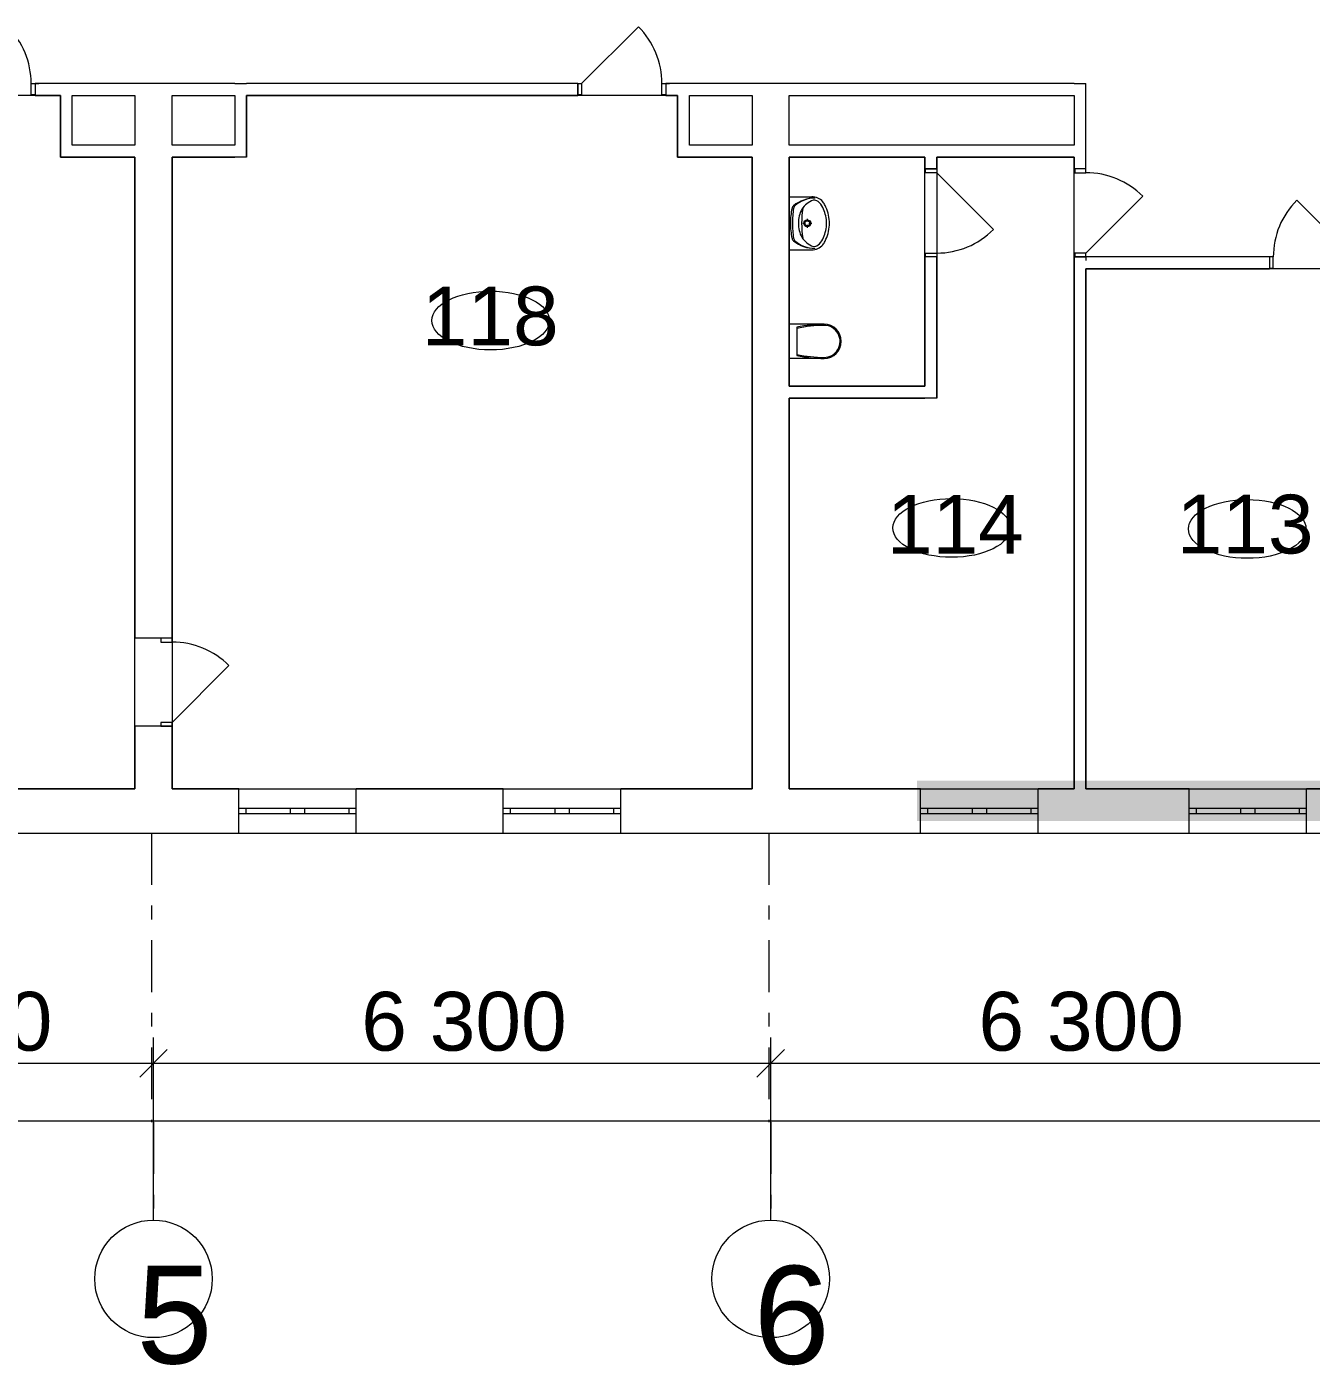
# Model space of a CAD drawing. Header units: millimetres. Extents: x 69565 to 169164, y 19942 to 91237.
# Drawn here: x 93493 to 106604, y 19942 to 33604 of the extents above; entities that cross this region are included whole.
import ezdxf

# ---------------------------------------------------------------- set-up
doc = ezdxf.new("R2010")
doc.units = ezdxf.units.MM
doc.header["$MEASUREMENT"] = 0
doc.linetypes.add('Штрих-Штриховая', pattern=[1093.611073, 529.166651, -211.666656, 141.111112, -211.666656])
doc.layers.add('AI_WINDOWS', color=5, linetype='Continuous')
doc.layers.add('Новый_Новый_0', color=7, linetype='Continuous')
for name, color, linetype, lineweight in [('Новый_Новый_0_Ном._пера__255_Ном._пера__255', 255, 'Continuous', 18), ('Новый_Новый_0_Ном._пера__7', 7, 'Continuous', 18), ('Новый_Новый_0_Ном._пера__7_Ном._пера__7', 7, 'Continuous', 18)]:
    doc.layers.add(name, color=color, linetype=linetype, lineweight=lineweight)
doc.styles.add('СГЕНЕРИР_СТИЛЬ_1', font='Arial.ttf')
doc.dimstyles.new('СГЕНЕРИР_СТИЛЬ__1', dxfattribs={"dimtxt": 600, "dimasz": 267.501, "dimexe": 1.25, "dimexo": 0.625, "dimgap": 0, "dimtad": 1, "dimdec": 0, "dimtxsty": 'СГЕНЕРИР_СТИЛЬ_1', "dimblk": 'ARROWHEAD_6', "dimblk1": 'ARROWHEAD_6', "dimblk2": 'ARROWHEAD_6', "dimcen": 2.5, "dimclrd": 7, "dimclre": 7, "dimclrt": 7, "dimazin": 3, "dimtfac": 1, "dimtmove": 0, "dimatfit": 3})

# ---------------------------------------------------------------- blocks, each defined once
blk = doc.blocks.new('*D5')
at = {"layer": 'Новый_Новый_0_Ном._пера__7', "color": 7, "linetype": 'Continuous', "lineweight": 18}
for p, q in [((90586, 21423), (90586, 23288)), ((94786, 21423), (94786, 23288)), ((90727, 23165), (90446, 22883)), ((94927, 23165), (94646, 22883)), ((90586, 23024), (94786, 23024))]:
    blk.add_line(p, q, dxfattribs=at)
at = {"layer": 'Новый_Новый_0_Ном._пера__7', "color": 7, "lineweight": 18, "insert": (91657, 23144), "char_height": 600, "attachment_point": 7, "style": 'СГЕНЕРИР_СТИЛЬ_1'}
blk.add_mtext('\\A1;{\\pql;\\fArial|b0|i0|c0|p0;\\W1.000000;4\xa0200}', dxfattribs=at)
blk = doc.blocks.new('ARROWHEAD_6')
at = {"color": 0, "linetype": 'Continuous', "lineweight": 0}
for p, q in [((0, 0), (-1, 0)), ((-0.5, -0.5), (0.5, 0.5))]:
    blk.add_line(p, q, dxfattribs=at)
blk = doc.blocks.new('*D6')
at = {"layer": 'Новый_Новый_0_Ном._пера__7', "color": 7, "linetype": 'Continuous', "lineweight": 18}
for p, q in [((94786, 21423), (94786, 23288)), ((101086, 21423), (101086, 23288)), ((94927, 23165), (94646, 22883)), ((101227, 23165), (100946, 22883)), ((94786, 23024), (101086, 23024))]:
    blk.add_line(p, q, dxfattribs=at)
at = {"layer": 'Новый_Новый_0_Ном._пера__7', "color": 7, "lineweight": 18, "insert": (96907, 23144), "char_height": 600, "attachment_point": 7, "style": 'СГЕНЕРИР_СТИЛЬ_1'}
blk.add_mtext('\\A1;{\\pql;\\fArial|b0|i0|c0|p0;\\W1.000000;6\xa0300}', dxfattribs=at)
blk = doc.blocks.new('*D7')
at = {"layer": 'Новый_Новый_0_Ном._пера__7', "color": 7, "linetype": 'Continuous', "lineweight": 18}
for p, q in [((101086, 21423), (101086, 23288)), ((107386, 21423), (107386, 23288)), ((101227, 23165), (100946, 22883)), ((107527, 23165), (107246, 22883)), ((101086, 23024), (107386, 23024))]:
    blk.add_line(p, q, dxfattribs=at)
at = {"layer": 'Новый_Новый_0_Ном._пера__7', "color": 7, "lineweight": 18, "insert": (103207, 23144), "char_height": 600, "attachment_point": 7, "style": 'СГЕНЕРИР_СТИЛЬ_1'}
blk.add_mtext('\\A1;{\\pql;\\fArial|b0|i0|c0|p0;\\W1.000000;6\xa0300}', dxfattribs=at)
blk = doc.blocks.new('*D21')
at = {"layer": 'Новый_Новый_0_Ном._пера__7', "color": 7, "linetype": 'Continuous', "lineweight": 18}
for p, q in [((76786, 21423), (76786, 22701)), ((157786, 21423), (157786, 22701)), ((76927, 22578), (76646, 22297)), ((157646, 22297), (157927, 22578)), ((76575, 22437), (76786, 22437)), ((76786, 22437), (157786, 22437)), ((157786, 22437), (157998, 22437))]:
    blk.add_line(p, q, dxfattribs=at)
at = {"layer": 'Новый_Новый_0_Ном._пера__7', "color": 7, "lineweight": 18, "insert": (116028, 22557), "char_height": 600, "attachment_point": 7, "style": 'СГЕНЕРИР_СТИЛЬ_1'}
blk.add_mtext('\\A1;{\\pql;\\fArial|b0|i0|c0|p0;\\W1.000000;81\xa0000}', dxfattribs=at)

msp = doc.modelspace()

# ---------------------------------------------------------------- hatches: boundary and pattern name
at = {"layer": 'AI_WINDOWS'}
h = msp.add_hatch(color=5, dxfattribs=at)
h.dxf.hatch_style = 1
h.paths.add_polyline_path([(102579.5, 25907.5), (106742.5, 25907.5), (106742.5, 25498.3), (102579.5, 25498.3)])

# ---------------------------------------------------------------- linework, layer by layer
at = {"layer": 'Новый_Новый_0_Ном._пера__255_Ном._пера__255', "color": 255, "linetype": 'Continuous', "lineweight": 18, "flags": 128}
for points in [[(90776.3, 29533.9), (90776.3, 25823.8), (94596.3, 25823.8), (94596.3, 32273.8), (93836.3, 32273.8), (93836.3, 32903.8), (92557.5, 32903.8), (92557.5, 31315.1)], [(94976.3, 32273.8), (94976.3, 25823.8), (100896.3, 25823.8), (100896.3, 32273.8), (100136.3, 32273.8), (100136.3, 32903.8), (95736.3, 32903.8), (95736.3, 32273.8)], [(101276.3, 29814.1), (101276.3, 25823.8), (104184, 25823.8), (104184, 32273.8), (102781.1, 32273.8), (102781.1, 29814.1)], [(101276.3, 32273.8), (101276.3, 29934.1), (102661.1, 29934.1), (102661.1, 32273.8)], [(104304, 31133.8), (104304, 25823.8), (107196.3, 25823.8), (107196.3, 28843.8), (107196.3, 31133.8)]]:
    msp.add_lwpolyline(points, close=True, dxfattribs=at)
at = {"layer": 'Новый_Новый_0_Ном._пера__7_Ном._пера__7', "color": 7, "linetype": 'Continuous', "lineweight": 18}
for p, q in [((99156.3, 33023.8), (99736.1, 33603.7)), ((93537.5, 32908.8), (93537.5, 33023.8)), ((93537.5, 33023.8), (93577.5, 33023.8)), ((93577.5, 33023.8), (93614.5, 33023.8)), ((93577.5, 33023.8), (93577.5, 32908.8)), ((93577.5, 33023.8), (93577.5, 32908.8)), ((93577.5, 33023.8), (93577.5, 32908.8)), ((93577.5, 33023.8), (93577.5, 32908.8)), ((93577.5, 33023.8), (93614.5, 33023.8)), ((93577.5, 33023.8), (93614.5, 33023.8)), ((99116.3, 33023.8), (99079.3, 33023.8)), ((99116.3, 33023.8), (99079.3, 33023.8)), ((99116.3, 33023.8), (99079.3, 33023.8)), ((99116.3, 33023.8), (99116.3, 32908.8)), ((99116.3, 33023.8), (99156.3, 33023.8)), ((99116.3, 32908.8), (99116.3, 33023.8)), ((99116.3, 33023.8), (99116.3, 32908.8)), ((99116.3, 33023.8), (99116.3, 32908.8)), ((99156.3, 33023.8), (99156.3, 32908.8)), ((99976.3, 32908.8), (99976.3, 33023.8)), ((99976.3, 33023.8), (100016.3, 33023.8)), ((100016.3, 33023.8), (100053.3, 33023.8)), ((100016.3, 33023.8), (100016.3, 32908.8)), ((100016.3, 33023.8), (100016.3, 32908.8)), ((100016.3, 33023.8), (100016.3, 32908.8)), ((100016.3, 33023.8), (100016.3, 32908.8)), ((100016.3, 33023.8), (100053.3, 33023.8)), ((100016.3, 33023.8), (100053.3, 33023.8)), ((93577.5, 32908.8), (93537.5, 32908.8)), ((93577.5, 32908.8), (93577.5, 32903.8)), ((93577.5, 32908.8), (93577.5, 32903.8)), ((93577.5, 32908.8), (93577.5, 32903.8)), ((93577.5, 32903.8), (93614.5, 32903.8)), ((93577.5, 32903.8), (93614.5, 32903.8)), ((93577.5, 32903.8), (93614.5, 32903.8)), ((99116.3, 32903.8), (99079.3, 32903.8)), ((99116.3, 32903.8), (99079.3, 32903.8)), ((99116.3, 32903.8), (99079.3, 32903.8)), ((99116.3, 32908.8), (99116.3, 32903.8)), ((99156.3, 32908.8), (99116.3, 32908.8)), ((99116.3, 32908.8), (99116.3, 32903.8)), ((99116.3, 32908.8), (99116.3, 32903.8)), ((100016.3, 32908.8), (99976.3, 32908.8)), ((100016.3, 32908.8), (100016.3, 32903.8)), ((100016.3, 32908.8), (100016.3, 32903.8)), ((100016.3, 32908.8), (100016.3, 32903.8)), ((100016.3, 32903.8), (100053.3, 32903.8)), ((100016.3, 32903.8), (100053.3, 32903.8)), ((100016.3, 32903.8), (100053.3, 32903.8)), ((102661.1, 32153.8), (102661.1, 32190.8)), ((102661.1, 32153.8), (102661.1, 32190.8)), ((102661.1, 32153.8), (102661.1, 32190.8)), ((102666.1, 32153.8), (102661.1, 32153.8)), ((102666.1, 32153.8), (102661.1, 32153.8)), ((102666.1, 32153.8), (102661.1, 32153.8)), ((102781.1, 32153.8), (102666.1, 32153.8)), ((102666.1, 32113.8), (102666.1, 32153.8)), ((102666.1, 32153.8), (102781.1, 32153.8)), ((102781.1, 32153.8), (102666.1, 32153.8)), ((102781.1, 32153.8), (102666.1, 32153.8)), ((102781.1, 32113.8), (102666.1, 32113.8)), ((102781.1, 32153.8), (102781.1, 32190.8)), ((102781.1, 32153.8), (102781.1, 32190.8)), ((102781.1, 32153.8), (102781.1, 32190.8)), ((102781.1, 32153.8), (102781.1, 32113.8)), ((102781.1, 32113.8), (103360.9, 31534)), ((104184, 32153.8), (104184, 32190.8)), ((104184, 32153.8), (104184, 32190.8)), ((104184, 32153.8), (104184, 32190.8)), ((104189, 32153.8), (104184, 32153.8)), ((104189, 32153.8), (104184, 32153.8)), ((104189, 32153.8), (104184, 32153.8)), ((104304, 32153.8), (104189, 32153.8)), ((104189, 32153.8), (104189, 32113.8)), ((104304, 32153.8), (104189, 32153.8)), ((104304, 32153.8), (104189, 32153.8)), ((104304, 32153.8), (104189, 32153.8)), ((104189, 32113.8), (104304, 32113.8)), ((104304, 32153.8), (104304, 32190.8)), ((104304, 32153.8), (104304, 32190.8)), ((104304, 32153.8), (104304, 32190.8)), ((104304, 32113.8), (104304, 32153.8)), ((101276.3, 31327.9), (101276.3, 31867.9)), ((101276.3, 31867.9), (101504.8, 31867.9)), ((104304, 31293.8), (104883.9, 31873.7)), ((107036.3, 31253.8), (106456.5, 31833.7)), ((101276.3, 31682.9), (101276.3, 31512.8)), ((101414.2, 31597.8), (101443, 31597.8)), ((101459.6, 31643.2), (101459.6, 31614.4)), ((101459.6, 31581.1), (101459.6, 31552.3)), ((101476.3, 31597.8), (101505.1, 31597.8)), ((101276.3, 31327.9), (101504.8, 31327.9)), ((102666.1, 31253.8), (102666.1, 31293.8)), ((102666.1, 31293.8), (102781.1, 31293.8)), ((102781.1, 31293.8), (102781.1, 31253.8)), ((104304, 31293.8), (104189, 31293.8)), ((104189, 31293.8), (104189, 31253.8)), ((104304, 31253.8), (104304, 31293.8)), ((102661.1, 31253.8), (102661.1, 31216.8)), ((102666.1, 31253.8), (102661.1, 31253.8)), ((102666.1, 31253.8), (102661.1, 31253.8)), ((102666.1, 31253.8), (102661.1, 31253.8)), ((102661.1, 31253.8), (102661.1, 31216.8)), ((102661.1, 31253.8), (102661.1, 31216.8)), ((102781.1, 31253.8), (102666.1, 31253.8)), ((102781.1, 31253.8), (102666.1, 31253.8)), ((102781.1, 31253.8), (102666.1, 31253.8)), ((102781.1, 31253.8), (102666.1, 31253.8)), ((102781.1, 31253.8), (102781.1, 31216.8)), ((102781.1, 31253.8), (102781.1, 31216.8)), ((102781.1, 31253.8), (102781.1, 31216.8)), ((104184, 31253.8), (104184, 31216.8)), ((104189, 31253.8), (104184, 31253.8)), ((104189, 31253.8), (104184, 31253.8)), ((104189, 31253.8), (104184, 31253.8)), ((104184, 31253.8), (104184, 31216.8)), ((104184, 31253.8), (104184, 31216.8)), ((104304, 31253.8), (104189, 31253.8)), ((104189, 31253.8), (104304, 31253.8)), ((104304, 31253.8), (104189, 31253.8)), ((104304, 31253.8), (104189, 31253.8)), ((104304, 31253.8), (104304, 31216.8)), ((104304, 31253.8), (104304, 31216.8)), ((104304, 31253.8), (104304, 31216.8)), ((106176.3, 31253.8), (106139.3, 31253.8)), ((106176.3, 31253.8), (106139.3, 31253.8)), ((106176.3, 31253.8), (106139.3, 31253.8)), ((106176.3, 31253.8), (106176.3, 31138.8)), ((106216.3, 31253.8), (106176.3, 31253.8)), ((106176.3, 31253.8), (106176.3, 31138.8)), ((106176.3, 31253.8), (106176.3, 31138.8)), ((106176.3, 31253.8), (106176.3, 31138.8)), ((106216.3, 31138.8), (106216.3, 31253.8)), ((106176.3, 31133.8), (106139.3, 31133.8)), ((106176.3, 31133.8), (106139.3, 31133.8)), ((106176.3, 31133.8), (106139.3, 31133.8)), ((106176.3, 31138.8), (106176.3, 31133.8)), ((106176.3, 31138.8), (106216.3, 31138.8)), ((106176.3, 31138.8), (106176.3, 31133.8)), ((106176.3, 31138.8), (106176.3, 31133.8)), ((101276.3, 30217.1), (101276.3, 30567.1)), ((101632.4, 30567.1), (101276.3, 30567.1)), ((101354.1, 30536.9), (101354.1, 30247.3)), ((101632.4, 30217.1), (101276.3, 30217.1)), ((94596.3, 27363.8), (94596.3, 27400.8)), ((94596.3, 27363.8), (94596.3, 27400.8)), ((94596.3, 27363.8), (94596.3, 27400.8)), ((94861.3, 27363.8), (94596.3, 27363.8)), ((94861.3, 27363.8), (94596.3, 27363.8)), ((94861.3, 27363.8), (94596.3, 27363.8)), ((94976.3, 27363.8), (94861.3, 27363.8)), ((94861.3, 27363.8), (94861.3, 27323.8)), ((94976.3, 27363.8), (94861.3, 27363.8)), ((94976.3, 27363.8), (94861.3, 27363.8)), ((94976.3, 27363.8), (94861.3, 27363.8)), ((94976.3, 27363.8), (94976.3, 27400.8)), ((94976.3, 27363.8), (94976.3, 27400.8)), ((94976.3, 27363.8), (94976.3, 27400.8)), ((94976.3, 27323.8), (94976.3, 27363.8)), ((94861.3, 27323.8), (94976.3, 27323.8)), ((94976.3, 26503.8), (95556.1, 27083.7)), ((94596.3, 26463.8), (94596.3, 26426.8)), ((94861.3, 26463.8), (94596.3, 26463.8)), ((94861.3, 26463.8), (94596.3, 26463.8)), ((94861.3, 26463.8), (94596.3, 26463.8)), ((94596.3, 26463.8), (94596.3, 26426.8)), ((94596.3, 26463.8), (94596.3, 26426.8)), ((94976.3, 26503.8), (94861.3, 26503.8)), ((94861.3, 26503.8), (94861.3, 26463.8)), ((94976.3, 26463.8), (94861.3, 26463.8)), ((94861.3, 26463.8), (94976.3, 26463.8)), ((94976.3, 26463.8), (94861.3, 26463.8)), ((94976.3, 26463.8), (94861.3, 26463.8)), ((94976.3, 26463.8), (94976.3, 26503.8)), ((94976.3, 26463.8), (94976.3, 26426.8)), ((94976.3, 26463.8), (94976.3, 26426.8)), ((94976.3, 26463.8), (94976.3, 26426.8)), ((95656.3, 25623.8), (95656.3, 25823.8)), ((95656.3, 25823.8), (96856.3, 25823.8)), ((95656.3, 25623.8), (95656.3, 25823.8)), ((96856.3, 25623.8), (96856.3, 25823.8)), ((96856.3, 25623.8), (96856.3, 25823.8)), ((98356.3, 25623.8), (98356.3, 25823.8)), ((98356.3, 25823.8), (99556.3, 25823.8)), ((98356.3, 25623.8), (98356.3, 25823.8)), ((99556.3, 25623.8), (99556.3, 25823.8)), ((99556.3, 25623.8), (99556.3, 25823.8)), ((102616.3, 25623.8), (102616.3, 25823.8)), ((102616.3, 25823.8), (103816.3, 25823.8)), ((102616.3, 25623.8), (102616.3, 25823.8)), ((103816.3, 25623.8), (103816.3, 25823.8)), ((103816.3, 25623.8), (103816.3, 25823.8)), ((105356.3, 25623.8), (105356.3, 25823.8)), ((105356.3, 25823.8), (106556.3, 25823.8)), ((105356.3, 25623.8), (105356.3, 25823.8)), ((106556.3, 25623.8), (106556.3, 25823.8)), ((106556.3, 25623.8), (106556.3, 25823.8)), ((95656.3, 25573.8), (95656.3, 25623.8)), ((95731.3, 25623.8), (95656.3, 25623.8)), ((95656.3, 25573.8), (95656.3, 25623.8)), ((95656.3, 25573.8), (95656.3, 25623.8)), ((95656.3, 25373.8), (95656.3, 25573.8)), ((95656.3, 25573.8), (95731.3, 25573.8)), ((95656.3, 25373.8), (95656.3, 25573.8)), ((95731.3, 25573.8), (95731.3, 25623.8)), ((96181.3, 25623.8), (95731.3, 25623.8)), ((95731.3, 25573.8), (96181.3, 25573.8)), ((96256.3, 25623.8), (96181.3, 25623.8)), ((96181.3, 25623.8), (96181.3, 25573.8)), ((96181.3, 25573.8), (96256.3, 25573.8)), ((96331.3, 25623.8), (96256.3, 25623.8)), ((96256.3, 25573.8), (96331.3, 25573.8)), ((96331.3, 25573.8), (96331.3, 25623.8)), ((96781.3, 25623.8), (96331.3, 25623.8)), ((96331.3, 25573.8), (96781.3, 25573.8)), ((96856.3, 25623.8), (96781.3, 25623.8)), ((96781.3, 25623.8), (96781.3, 25573.8)), ((96781.3, 25573.8), (96856.3, 25573.8)), ((96856.3, 25573.8), (96856.3, 25623.8)), ((96856.3, 25573.8), (96856.3, 25623.8)), ((96856.3, 25573.8), (96856.3, 25623.8)), ((96856.3, 25373.8), (96856.3, 25573.8)), ((96856.3, 25373.8), (96856.3, 25573.8)), ((98356.3, 25573.8), (98356.3, 25623.8)), ((98431.3, 25623.8), (98356.3, 25623.8)), ((98356.3, 25573.8), (98356.3, 25623.8)), ((98356.3, 25573.8), (98356.3, 25623.8)), ((98356.3, 25373.8), (98356.3, 25573.8)), ((98356.3, 25573.8), (98431.3, 25573.8)), ((98356.3, 25373.8), (98356.3, 25573.8)), ((98431.3, 25573.8), (98431.3, 25623.8)), ((98881.3, 25623.8), (98431.3, 25623.8)), ((98431.3, 25573.8), (98881.3, 25573.8)), ((98956.3, 25623.8), (98881.3, 25623.8)), ((98881.3, 25623.8), (98881.3, 25573.8)), ((98881.3, 25573.8), (98956.3, 25573.8)), ((99031.3, 25623.8), (98956.3, 25623.8)), ((98956.3, 25573.8), (99031.3, 25573.8)), ((99031.3, 25573.8), (99031.3, 25623.8)), ((99481.3, 25623.8), (99031.3, 25623.8)), ((99031.3, 25573.8), (99481.3, 25573.8)), ((99556.3, 25623.8), (99481.3, 25623.8)), ((99481.3, 25623.8), (99481.3, 25573.8)), ((99481.3, 25573.8), (99556.3, 25573.8)), ((99556.3, 25573.8), (99556.3, 25623.8)), ((99556.3, 25573.8), (99556.3, 25623.8)), ((99556.3, 25573.8), (99556.3, 25623.8)), ((99556.3, 25373.8), (99556.3, 25573.8)), ((99556.3, 25373.8), (99556.3, 25573.8)), ((102616.3, 25573.8), (102616.3, 25623.8)), ((102691.3, 25623.8), (102616.3, 25623.8)), ((102616.3, 25573.8), (102616.3, 25623.8)), ((102616.3, 25573.8), (102616.3, 25623.8)), ((102616.3, 25373.8), (102616.3, 25573.8)), ((102616.3, 25573.8), (102691.3, 25573.8)), ((102616.3, 25373.8), (102616.3, 25573.8)), ((102691.3, 25573.8), (102691.3, 25623.8)), ((103141.3, 25623.8), (102691.3, 25623.8)), ((102691.3, 25573.8), (103141.3, 25573.8)), ((103216.3, 25623.8), (103141.3, 25623.8)), ((103141.3, 25623.8), (103141.3, 25573.8)), ((103141.3, 25573.8), (103216.3, 25573.8)), ((103291.3, 25623.8), (103216.3, 25623.8)), ((103216.3, 25573.8), (103291.3, 25573.8)), ((103291.3, 25573.8), (103291.3, 25623.8)), ((103741.3, 25623.8), (103291.3, 25623.8)), ((103291.3, 25573.8), (103741.3, 25573.8)), ((103816.3, 25623.8), (103741.3, 25623.8)), ((103741.3, 25623.8), (103741.3, 25573.8)), ((103741.3, 25573.8), (103816.3, 25573.8)), ((103816.3, 25573.8), (103816.3, 25623.8)), ((103816.3, 25573.8), (103816.3, 25623.8)), ((103816.3, 25573.8), (103816.3, 25623.8)), ((103816.3, 25373.8), (103816.3, 25573.8)), ((103816.3, 25373.8), (103816.3, 25573.8)), ((105356.3, 25573.8), (105356.3, 25623.8)), ((105431.3, 25623.8), (105356.3, 25623.8)), ((105356.3, 25573.8), (105356.3, 25623.8)), ((105356.3, 25573.8), (105356.3, 25623.8)), ((105356.3, 25373.8), (105356.3, 25573.8)), ((105356.3, 25573.8), (105431.3, 25573.8)), ((105356.3, 25373.8), (105356.3, 25573.8)), ((105431.3, 25573.8), (105431.3, 25623.8)), ((105881.3, 25623.8), (105431.3, 25623.8)), ((105431.3, 25573.8), (105881.3, 25573.8)), ((105956.3, 25623.8), (105881.3, 25623.8)), ((105881.3, 25623.8), (105881.3, 25573.8)), ((105881.3, 25573.8), (105956.3, 25573.8)), ((106031.3, 25623.8), (105956.3, 25623.8)), ((105956.3, 25573.8), (106031.3, 25573.8)), ((106031.3, 25573.8), (106031.3, 25623.8)), ((106481.3, 25623.8), (106031.3, 25623.8)), ((106031.3, 25573.8), (106481.3, 25573.8)), ((106556.3, 25623.8), (106481.3, 25623.8)), ((106481.3, 25623.8), (106481.3, 25573.8)), ((106481.3, 25573.8), (106556.3, 25573.8)), ((106556.3, 25573.8), (106556.3, 25623.8)), ((106556.3, 25573.8), (106556.3, 25623.8)), ((106556.3, 25573.8), (106556.3, 25623.8)), ((106556.3, 25373.8), (106556.3, 25573.8)), ((106556.3, 25373.8), (106556.3, 25573.8)), ((95656.3, 25373.8), (96856.3, 25373.8)), ((98356.3, 25373.8), (99556.3, 25373.8)), ((102616.3, 25373.8), (103816.3, 25373.8)), ((105356.3, 25373.8), (106556.3, 25373.8))]:
    msp.add_line(p, q, dxfattribs=at)
at = {"layer": 'Новый_Новый_0_Ном._пера__7_Ном._пера__7', "color": 7, "linetype": 'Штрих-Штриховая', "lineweight": 18}
for p, q in [((94767.5, 25373.5), (94767.5, 22422.9)), ((101067.5, 25373.5), (101067.5, 22422.9)), ((94786.3, 22423.2), (94786.3, 21423.2)), ((94786.3, 22423.2), (94786.3, 21423.2)), ((94786.3, 22423.2), (94786.3, 21423.2)), ((94786.3, 22423.2), (94786.3, 21423.2)), ((94786.3, 22423.2), (94786.3, 21423.2)), ((94786.3, 22423.2), (94786.3, 21423.2)), ((101086.3, 22423.2), (101086.3, 21423.2)), ((101086.3, 22423.2), (101086.3, 21423.2)), ((101086.3, 22423.2), (101086.3, 21423.2)), ((101086.3, 22423.2), (101086.3, 21423.2)), ((101086.3, 22423.2), (101086.3, 21423.2)), ((101086.3, 22423.2), (101086.3, 21423.2))]:
    msp.add_line(p, q, dxfattribs=at)
at = {"layer": 'Новый_Новый_0_Ном._пера__7_Ном._пера__7', "color": 7, "linetype": 'Continuous', "lineweight": 18}
for points in [[(93836.3, 33023.8), (93577.5, 33023.8)], [(93956.3, 33023.8), (93836.3, 33023.8)], [(95616.3, 33023.8), (93956.3, 33023.8)], [(95616.3, 33023.8), (95736.3, 33023.8)], [(99116.3, 33023.8), (95736.3, 33023.8)], [(100136.3, 33023.8), (100016.3, 33023.8)], [(100256.3, 33023.8), (100136.3, 33023.8)], [(104184, 33023.8), (100256.3, 33023.8)], [(104184, 33023.8), (104304, 33023.8)], [(104304, 32273.8), (104304, 33023.8)], [(93577.5, 32903.8), (93836.3, 32903.8)], [(93836.3, 32903.8), (93836.3, 32273.8)], [(93956.3, 32903.8), (94596.3, 32903.8)], [(93956.3, 32393.8), (93956.3, 32903.8)], [(94596.3, 32903.8), (94596.3, 32393.8)], [(94976.3, 32393.8), (94976.3, 32903.8)], [(94976.3, 32903.8), (95616.3, 32903.8)], [(95616.3, 32903.8), (95616.3, 32393.8)], [(95736.3, 32903.8), (99116.3, 32903.8)], [(95736.3, 32273.8), (95736.3, 32903.8)], [(100016.3, 32903.8), (100136.3, 32903.8)], [(100136.3, 32903.8), (100136.3, 32273.8)], [(100256.3, 32903.8), (100896.3, 32903.8)], [(100256.3, 32393.8), (100256.3, 32903.8)], [(100896.3, 32903.8), (100896.3, 32393.8)], [(101276.3, 32393.8), (101276.3, 32903.8)], [(101276.3, 32903.8), (104184, 32903.8)], [(104184, 32903.8), (104184, 32393.8)], [(94596.3, 32393.8), (93956.3, 32393.8)], [(95616.3, 32393.8), (94976.3, 32393.8)], [(100896.3, 32393.8), (100256.3, 32393.8)], [(104184, 32393.8), (101276.3, 32393.8)], [(93836.3, 32273.8), (93956.3, 32273.8)], [(93956.3, 32273.8), (94596.3, 32273.8)], [(94596.3, 32273.8), (94596.3, 27363.8)], [(94976.3, 27363.8), (94976.3, 32273.8)], [(94976.3, 32273.8), (95616.3, 32273.8)], [(95736.3, 32273.8), (95616.3, 32273.8)], [(100136.3, 32273.8), (100256.3, 32273.8)], [(100256.3, 32273.8), (100896.3, 32273.8)], [(100896.3, 32273.8), (100896.3, 25823.8)], [(101276.3, 29934.1), (101276.3, 32273.8)], [(101276.3, 32273.8), (102661.1, 32273.8)], [(102661.1, 32273.8), (102661.1, 32153.8)], [(102781.1, 32273.8), (104184, 32273.8)], [(102781.1, 32153.8), (102781.1, 32273.8)], [(104184, 32273.8), (104184, 32153.8)], [(104304, 32153.8), (104304, 32273.8)], [(102661.1, 31253.8), (102661.1, 29934.1)], [(102781.1, 29814.1), (102781.1, 31253.8)], [(104184, 31253.8), (104184, 25823.8)], [(106176.3, 31253.8), (104304, 31253.8)], [(104304, 25823.8), (104304, 31133.8)], [(104304, 31133.8), (106176.3, 31133.8)], [(102661.1, 29934.1), (101276.3, 29934.1)], [(101276.3, 25823.8), (101276.3, 29814.1)], [(101276.3, 29814.1), (102661.1, 29814.1)], [(102781.1, 29814.1), (102661.1, 29814.1)], [(94596.3, 26463.8), (94596.3, 25823.8)], [(94976.3, 25823.8), (94976.3, 26463.8)], [(94596.3, 25823.8), (92756.3, 25823.8)], [(95656.3, 25823.8), (94976.3, 25823.8)], [(98356.3, 25823.8), (96856.3, 25823.8)], [(100896.3, 25823.8), (99556.3, 25823.8)], [(102616.3, 25823.8), (101276.3, 25823.8)], [(104184, 25823.8), (103816.3, 25823.8)], [(105356.3, 25823.8), (104304, 25823.8)], [(107196.3, 25823.8), (106556.3, 25823.8)], [(92756.3, 25373.8), (95656.3, 25373.8)], [(96856.3, 25373.8), (98356.3, 25373.8)], [(99556.3, 25373.8), (102616.3, 25373.8)], [(103816.3, 25373.8), (105356.3, 25373.8)], [(106556.3, 25373.8), (107196.3, 25373.8)]]:
    msp.add_lwpolyline(points, dxfattribs=at)
for centre, radius in [((101459.6, 31597.8), 35), ((101459.6, 31597.8), 25), ((94786.3, 20823.2), 600), ((94786.3, 20823.2), 600), ((94786.3, 20823.2), 600), ((94786.3, 20823.2), 600), ((94786.3, 20823.2), 600), ((94786.3, 20823.2), 600), ((101086.3, 20823.2), 600), ((101086.3, 20823.2), 600), ((101086.3, 20823.2), 600), ((101086.3, 20823.2), 600), ((101086.3, 20823.2), 600), ((101086.3, 20823.2), 600)]:
    msp.add_circle(centre, radius, dxfattribs=at)
for centre, radius, start, end in [((92717.5, 33023.8), 820, 0, 45), ((99156.3, 33023.8), 820, 0, 45), ((104304, 31293.8), 820, 45, 90), ((101534.3, 31514.3), 339.6, 89.01528, 129.25775), ((101536.1, 31548.8), 305.1, 89.24582, 131.39803), ((101607.3, 31610.8), 240.7, 111.55193, 147.15578), ((101510.7, 31730.6), 137.4, 38.74542, 92.45518), ((101524.5, 31753.9), 80.9, 40.80161, 93.93061), ((107036.3, 31253.8), 820, 135, 180), ((101963.2, 31603), 675.9, 167.2285, 180.43281), ((101347.9, 31742.5), 45, 129.25775, 167.2285), ((102462.4, 31591.4), 1153.8, 172.09208, 179.67755), ((101364.1, 31743.9), 45, 131.39804, 172.09208), ((101611.2, 31617.2), 240.6, 148.94394, 184.60598), ((102387.1, 31597.8), 984.9, 171.17957, 188.82655), ((101359, 31621.3), 293, 9.99776, 39.28506), ((101451.7, 31683.6), 212.8, 27.15714, 38.68481), ((101242.7, 31584.2), 444.2, 4.20524, 26.2597), ((101963.2, 31592.1), 675.9, 179.48972, 192.69402), ((102462.4, 31603), 1153.8, 180.24498, 187.83045), ((101611.2, 31578.6), 240.6, 175.39402, 211.05606), ((101242.7, 31611.6), 444.2, 333.7403, 355.79476), ((101339.7, 31597.9), 316.7, 346.43339, 13.56661), ((101416.4, 31597.9), 270, 355.98758, 4.01242), ((101347.7, 31453.5), 45, 192.69402, 230.66478), ((101363.9, 31452), 45, 187.83045, 228.52449), ((101607.3, 31585), 240.7, 212.84422, 248.44807), ((101359, 31574.5), 293, 320.71494, 350.00224), ((102781.1, 32113.8), 820, 270, 315), ((101534.4, 31681.4), 339.6, 230.66478, 270.90725), ((101536.2, 31646.9), 305.1, 228.52449, 270.67671), ((101510.7, 31465.1), 137.4, 267.54482, 321.25458), ((101524.5, 31441.9), 80.9, 266.06939, 319.19839), ((101451.7, 31512.1), 212.8, 321.31519, 332.84286), ((94976.3, 26503.8), 820, 45, 90)]:
    msp.add_arc(centre, radius, start, end, dxfattribs=at)
for centre in [(98227.7, 30604.9), (102932.7, 28488.2), (105950.2, 28477.9)]:
    msp.add_ellipse(centre, major_axis=(600, 0), ratio=0.5, dxfattribs=at)
for centre, major_axis, start_param, end_param in [((101652.4, 29065.9), (0, 1501.3), 0.0133978, 0.2013674), ((101652.4, 29065.9), (0, 1489.9), 0.0133978, 0.202926), ((101632.4, 30392.1), (0, 163.6), 3.1264271, 6.2831853), ((101632.4, 30392.1), (0, 175), 3.1415927, 6.2831853), ((101652.4, 31718.3), (0, 1489.9), 2.9386666, 3.1281948), ((101652.4, 31718.3), (0, 1501.3), 2.9402252, 3.1281948)]:
    msp.add_ellipse(centre, major_axis=major_axis, ratio=0.9935904, start_param=start_param, end_param=end_param, dxfattribs=at)

# ---------------------------------------------------------------- texts
at = {"layer": 'Новый_Новый_0_Ном._пера__7_Ном._пера__7', "color": 7, "linetype": 'Continuous', "lineweight": 18, "style": 'СГЕНЕРИР_СТИЛЬ_1'}
for s, insert, char_height, attachment_point in [('\\A1;{\\pqc;\\fArial|b0|i0|c0|p0;\\W1.000000;118}', (98223.1, 30647.7), 600, 5), ('\\A1;{\\pqc;\\fArial|b0|i0|c0|p0;\\W1.000000;113}', (105928.4, 28523.2), 600, 5), ('\\A1;{\\pqc;\\fArial|b0|i0|c0|p0;\\W1.000000;114}', (102971, 28525.9), 600, 5), ('\\A1;{\\pql;\\pt0;\\fArial|b0|i0|c0|p0;\\W1.000000;5}', (94611.8, 20958.9), 1000, 1), ('\\A1;{\\pql;\\pt0;\\fArial|b0|i0|c0|p0;\\W1.000000;5}', (94611.8, 20958.9), 1000, 1), ('\\A1;{\\pql;\\pt0;\\fArial|b0|i0|c0|p0;\\W1.000000;5}', (94611.8, 20958.9), 1000, 1), ('\\A1;{\\pql;\\pt0;\\fArial|b0|i0|c0|p0;\\W1.000000;5}', (94611.8, 20958.9), 1000, 1), ('\\A1;{\\pql;\\pt0;\\fArial|b0|i0|c0|p0;\\W1.000000;5}', (94611.8, 20958.9), 1000, 1), ('\\A1;{\\pql;\\pt0;\\fArial|b0|i0|c0|p0;\\W1.000000;5}', (94611.8, 20958.9), 1000, 1), ('\\A1;{\\pql;\\pt0;\\fArial|b0|i0|c0|p0;\\W1.000000;6}', (100911.8, 20955.8), 1000, 1), ('\\A1;{\\pql;\\pt0;\\fArial|b0|i0|c0|p0;\\W1.000000;6}', (100911.8, 20955.8), 1000, 1), ('\\A1;{\\pql;\\pt0;\\fArial|b0|i0|c0|p0;\\W1.000000;6}', (100911.8, 20955.8), 1000, 1), ('\\A1;{\\pql;\\pt0;\\fArial|b0|i0|c0|p0;\\W1.000000;6}', (100911.8, 20955.8), 1000, 1), ('\\A1;{\\pql;\\pt0;\\fArial|b0|i0|c0|p0;\\W1.000000;6}', (100911.8, 20955.8), 1000, 1), ('\\A1;{\\pql;\\pt0;\\fArial|b0|i0|c0|p0;\\W1.000000;6}', (100911.8, 20955.8), 1000, 1)]:
    msp.add_mtext(s, dxfattribs=dict(at, insert=insert, char_height=char_height, attachment_point=attachment_point))

# ---------------------------------------------------------------- dimensions: what is measured, and where the dimension line sits
at = {"layer": 'Новый_Новый_0', "color": 7, "linetype": 'Continuous', "lineweight": 18}
for base, p1, p2, picture, middle in [((94786.3, 23024), (90586.3, 21423.2), (94786.3, 21423.2), '*D5', (92716.4, 23444)), ((101086.3, 23024), (94786.3, 21423.2), (101086.3, 21423.2), '*D6', (97966.4, 23444)), ((107386.3, 23024), (101086.3, 21423.2), (107386.3, 21423.2), '*D7', (104266.4, 23444)), ((157786.3, 22437.5), (76786.3, 21423.2), (157786.3, 21423.2), '*D21', (117323.1, 22857.5))]:
    dim = msp.add_linear_dim(base=base, p1=p1, p2=p2, dimstyle='СГЕНЕРИР_СТИЛЬ__1', dxfattribs=at)
    dim.commit()
    dim.dimension.update_dxf_attribs({"geometry": picture, "text_midpoint": middle, "dimtype": 160})

doc.saveas('drawing.dxf')
